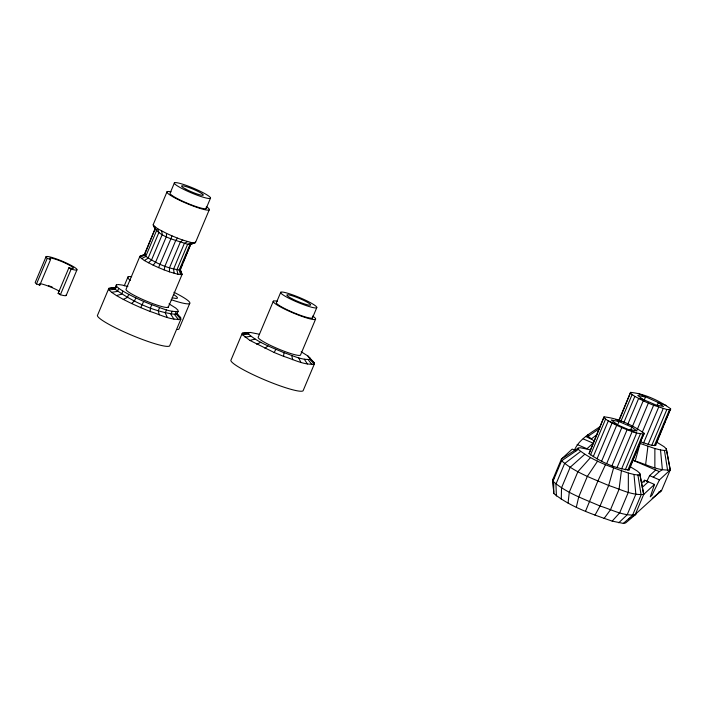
<?xml version="1.0" encoding="UTF-8"?>
<svg xmlns="http://www.w3.org/2000/svg" width="706" height="706" viewBox="0 0 706 706"><rect width="100%" height="100%" fill="white"/><g stroke="black" fill="none" stroke-linecap="round" stroke-linejoin="round"><path stroke-width="1.06" d="M589.713 449.678L580.138 447.71L578.17 448.107L578.302 449.404C592.749 461.027 610.999 467.037 628.349 473.046L628.322 492.303L619.709 512.812L612.181 521.116C591.946 514.109 570.651 507.093 553.795 493.529L552.807 479.559L561.42 459.059L572.213 449.087L576.149 450.781M654.859 467.796L654.877 448.531L640.13 443.439L635.197 461C646.546 464.442 658.133 471.061 670.25 469.896L666.287 448.804L664.055 446.695L656.554 442.044M182.272 264.353L180.206 269.277L182.077 274.431L178.044 274.334L169.44 271.836L169.493 267.821L180.268 242.193L182.792 240.066L191.397 242.564L195.43 242.661L209.223 209.858M553.636 492.02L553.778 483.751M561.261 499.248L561.535 487.802L570.157 467.301L584.709 454.302M153.255 224.543L153.352 225.435L157.729 228.779L166.554 233.412L166.404 236.519L155.629 262.147L153.193 265.191L144.368 260.549L139.991 257.205L139.903 256.322L144.28 254.575L155.055 228.947L153.255 224.543L167.048 191.75M176.632 313.208L180.674 317.762L180.833 319.28C170.234 320.295 160.103 314.505 150.166 311.496L150.475 307.834L151.772 304.763C160.288 307.339 168.972 312.308 178.062 311.425L177.921 310.128L175.697 308.019L169.025 303.836M301.188 351.773L307.851 355.956L314.126 362.619L314.285 364.137C303.686 365.161 293.555 359.372 283.618 356.362L283.927 352.7C271.828 347.396 258.723 342.957 248.636 334.159L248.503 332.853L250.471 332.464L259.102 334.194M568.065 503.051L569.292 492.17L577.905 471.67L590.534 457.559M621.395 470.814L619.056 489.337L610.434 509.847L604.062 518.513M645.593 464.83L647.932 446.307M169.44 271.836L164.11 269.877L164.948 266.144L175.715 240.525L177.471 238.107L182.792 240.066M576.334 507.164L578.743 496.865L587.357 476.365L597.62 461.089M166.554 233.412L171.929 235.839L170.993 238.584L158.568 267.609L153.193 265.191M643.96 482.269L644.657 480.212L654.497 484.431L650.279 496.803L652.044 495.171L659.457 479.859L670.25 469.896L666.287 448.804M585.512 511.294L597.85 481.086L605.492 464.627M46.075 256.64L35.3 282.268A16.82 2.197 22.8 0 0 36.483 283.971L39.81 285.118L50.576 259.499A12.893 1.686 22.8 0 1 55.827 259.331A12.893 1.686 22.8 0 1 71.43 266.356A12.893 1.686 22.8 0 1 68.906 267.75L58.13 293.369L60.389 294.737A16.82 2.197 22.8 0 0 66.09 294.87M36.483 283.971L47.258 258.343A16.82 2.197 22.8 0 1 54.097 258.131A16.82 2.197 22.8 0 1 74.457 267.292A16.82 2.197 22.8 0 1 71.156 269.11L60.389 294.737M66.161 295.523L76.928 269.895M178.062 311.425L176.765 314.505C154.941 312.264 133.072 301.956 115.184 289.292L115.052 287.995L116.34 284.924L118.308 284.527L122.244 285.065L127.883 286.495M116.34 284.924L116.481 286.221L115.184 289.292L108.989 289.866L108.83 288.348L116.04 287.651M116.481 286.221L118.705 288.33L117.417 291.41L111.592 292.328L108.989 289.866M124.247 285.833L127.98 276.964M118.705 288.33L122.879 291.11L121.591 294.19L116.455 295.576L111.592 292.328M174.444 182.828L170.128 193.073A19.627 2.559 22.8 0 0 188.431 203.707A19.627 2.559 22.8 0 0 206.055 207.785M122.879 291.11L128.713 294.376L127.415 297.455L123.259 299.379L116.455 295.576M128.713 294.376L135.799 297.906L134.502 300.977L131.528 303.492L123.259 299.379M135.799 297.906L143.662 301.444L140.706 307.622L131.528 303.492M159.565 307.631L158.276 310.711L159.256 314.85M183.101 262.376L190.973 243.649L180.286 270.036L182.077 274.431L168.284 307.234M206.134 208.535L210.441 198.289A19.627 2.559 22.8 0 0 185.228 185.043A19.627 2.559 22.8 0 0 181.654 188.343A19.627 2.559 22.8 0 0 210.441 198.289M166.519 309.855L165.23 312.935L167.366 317.444M172.158 311.284L170.861 314.364L173.95 319.112M176.094 311.823L174.797 314.902L178.539 319.739M189.693 303.474L178.927 329.093A33.641 4.395 22.8 0 1 176.959 329.49M273.354 301.18L258.272 337.053A22.989 3 22.8 0 0 276.946 348.34A22.989 3 22.8 0 0 300.447 355.171L315.529 319.297M280.75 292.258L276.443 302.503A19.627 2.559 22.8 0 0 294.746 313.137A19.627 2.559 22.8 0 0 312.361 317.215M312.44 317.974L316.747 307.719A19.627 2.559 22.8 0 0 291.534 294.473A19.627 2.559 22.8 0 0 287.96 297.773A19.627 2.559 22.8 0 0 316.747 307.719M604.054 416.875L589.06 453.587C600.682 461.821 614.9 468.519 629.081 469.975L644.075 433.255C632.452 425.03 618.235 418.331 604.054 416.875L589.06 453.587M590.507 454.964L605.589 419.09L604.142 417.714M593.216 456.773L608.298 420.9L605.589 419.09M597.011 458.891L612.084 423.018L608.298 420.9L636.662 433.078L644.163 434.102M601.618 461.186L616.691 425.312L612.084 423.018M618.853 420.264L630.582 392.36C644.772 393.816 658.98 400.514 670.612 408.748L655.618 445.468L651.779 445.371L640.563 441.877M618.941 421.111L630.582 392.36M617.688 424.553L618.959 421.544L616.073 419.338M620.812 421.482L632.126 394.583L630.67 393.207M606.728 463.48L621.809 427.607L616.691 425.312M623.945 422.294L634.835 396.384L632.126 394.583M627.731 424.421L638.621 398.511L642.937 399.393L655.795 404.917L663.499 406.497L658.345 402.561L638.083 393.383M621.58 468.952L636.662 433.078L627.078 429.769L611.996 465.642L613.593 467.946L608.66 485.507L600.038 506.017L594.973 515.168M630.546 430.069L631.817 427.068L618.959 421.544L611.246 419.964L616.4 423.9M632.338 426.706L643.228 400.796L634.835 396.384M643.81 401.043L645.487 397.037L637.783 395.457L642.937 399.393M617.062 467.504L632.144 431.631M637.033 430.007L648.346 403.1L643.228 400.796M625.251 469.887L640.324 434.013M642.301 432.16L653.615 405.262L666.861 409.498L670.7 409.595M627.81 470.231L642.884 434.358M629.417 468.131L631.932 462.156M632.77 460.162L634.023 457.17M634.862 455.185L641.145 440.235M641.983 438.241L644.075 433.255M657.083 405.562L658.345 402.561L666.455 405.571M643.598 442.997L658.68 407.124M648.117 444.445L663.199 408.571M651.779 445.371L666.861 409.498M654.338 445.724L669.42 409.851M656.792 441.629L663.075 426.689M663.914 424.694L665.167 421.703M666.005 419.708L670.612 408.748M612.181 521.116L623.345 523.402L625.64 522.943L635.091 514.903L643.713 494.403L654.497 484.431M670.25 469.896L661.628 490.396L633.344 516.095M574.384 450.26C579.061 439.106 590.807 433.025 600.294 426.477M646.837 481.377L649.617 475.632L655.689 470.019M250.471 332.464L242.282 333.214L242.44 334.723L249.906 340.433L274.157 352.488L275.825 349.382M618.756 522.784L627.219 514.718L635.841 494.209L633.979 474.476L628.349 473.046M553.857 478.589L552.807 479.559L553.795 493.529M641.622 483.01L644.657 480.212M642.257 487.396L648.329 481.783M653.288 477.212L659.36 471.599L662.378 469.702L660.516 449.96L654.877 448.531M623.345 523.402L632.47 515.433L641.092 494.924L637.915 475.006L633.979 474.476M148.348 262.782L151.49 260.09L162.265 234.463L161.709 231.012M652.176 498.436L661.628 490.396L658.274 492.823M264.979 348.358L267.953 345.834M596.985 434.64L591.107 439.097L585.848 436.502L588.133 436.282L599.562 428.489M580.535 451.513L564.571 463.604L555.957 484.104L556.399 496M658.777 492.638L660.56 491.385L658.654 492.241M629.046 518.928L630.82 517.674M632.602 516.421L636.159 513.915L634.12 514.692M578.302 449.404L561.605 460.789L552.983 481.289C566.441 493.009 583.897 498.957 600.038 506.017C611.396 509.458 622.983 516.068 635.091 514.903M628.975 519.06L630.723 517.869M578.17 448.107L561.42 459.059L561.605 460.789C575.055 472.508 592.51 478.456 608.66 485.507C620.018 488.949 631.596 495.568 643.713 494.403L639.751 473.32L637.518 471.202L630.017 466.56M144.368 260.549L148.092 258.184L158.868 232.556L157.729 228.779M187.549 241.584L184.319 243.491L173.552 269.118L174.188 273.363M141.518 258.652L145.657 256.56L156.432 230.933L154.879 226.873M191.397 242.564L187.611 244.329C176.641 240.049 158.312 237.322 153.352 225.435M256.71 344.246L260.867 342.313M139.991 257.205L144.359 255.325L155.055 228.947M145.427 254.345L139.903 256.322L126.118 289.116A22.989 3 22.8 0 0 147.554 301.568A22.989 3 22.8 0 0 168.196 306.342M194.088 242.935L189.905 244.638L187.611 244.329L176.835 269.948L178.044 274.334M249.906 340.433L255.042 339.048M283.927 352.7C292.452 355.277 301.135 360.236 310.216 359.363L314.285 364.137L303.086 390.789A39.254 5.127 22.8 0 1 262.959 379.131A39.254 5.127 22.8 0 1 231.083 359.857L242.282 333.214L248.503 332.853M660.516 449.96L664.452 450.499L666.42 450.101M637.915 475.006L639.883 474.617L639.751 473.32M245.044 337.186L250.868 336.268M242.44 334.723L248.636 334.159M115.052 287.995L108.83 288.348L97.631 315A39.254 5.127 22.8 0 0 129.498 334.273A39.254 5.127 22.8 0 0 169.634 345.922L180.833 319.28L176.765 314.505M111.124 287.889L114.796 288.392M629.258 429.425L636.962 431.013L631.817 427.068M47.258 258.343L50.576 259.499M648.346 403.1L653.615 405.262M171.929 235.839L177.471 238.107M621.809 427.607L627.078 429.769M633.229 460.197L635.197 461M158.568 267.609L164.11 269.877M274.157 352.488L283.618 356.362M143.662 301.444L151.772 304.763M140.706 307.622L150.166 311.496M583.235 438.911L593.075 443.13L587.004 448.742L577.164 444.515M632.461 460.047L659.36 471.599M649.617 475.632L659.457 479.859M68.906 267.75L71.156 269.11M594.284 441.224L588.133 436.282L587.957 434.552M309.908 359.08L314.126 362.619M176.456 314.214L180.674 317.762M307.851 355.956L311.522 360.157M176.853 313.896L178.071 315.3M308.248 359.76L311.99 364.596M304.312 359.222L307.401 363.969M298.682 357.792L300.818 362.302M180.727 274.705L179.139 270.266L189.905 244.638L195.43 242.661L195.341 241.779M291.728 355.568L292.708 359.707M639.883 474.617L643.713 494.403M664.452 450.499L667.62 470.417M655.53 444.621L655.618 445.468M628.993 469.128L629.081 469.975M310.084 358.066L310.216 359.363M180.206 269.277L180.286 270.036C167.551 268.73 154.791 262.711 144.359 255.325L144.28 254.575M312.643 316.067A22.989 3 22.8 0 1 307.639 318.221A22.989 3 22.8 0 1 279.682 306.492A22.989 3 22.8 0 1 277.387 301.277M206.337 206.629A22.989 3 22.8 0 1 201.334 208.791A22.989 3 22.8 0 1 173.376 197.062A22.989 3 22.8 0 1 171.081 191.847M59.639 293.775A12.893 1.686 22.8 0 1 58.13 293.369M39.81 285.118A12.893 1.686 22.8 0 1 38.954 284.306M39.651 283.662A12.893 1.686 22.8 0 1 59.375 291.199M48.44 285.603A16.82 2.197 22.8 0 1 52.5 287.263M173.914 292.266A33.641 4.395 22.8 0 1 189.861 303.227A33.641 4.395 22.8 0 1 171.205 299.671M130.345 280.37A33.641 4.395 22.8 0 1 131.678 276.717M173.429 294.455A20.183 2.639 22.8 0 1 172.229 297.72M291.657 298.532A12.893 1.686 22.8 0 0 310.578 305.071A12.893 1.686 22.8 0 0 294.005 296.361A12.893 1.686 22.8 0 0 291.657 298.532M185.969 189.226A11.773 1.536 22.8 0 0 203.24 195.191A11.773 1.536 22.8 0 0 188.114 187.249A11.773 1.536 22.8 0 0 185.969 189.226"/></g></svg>
